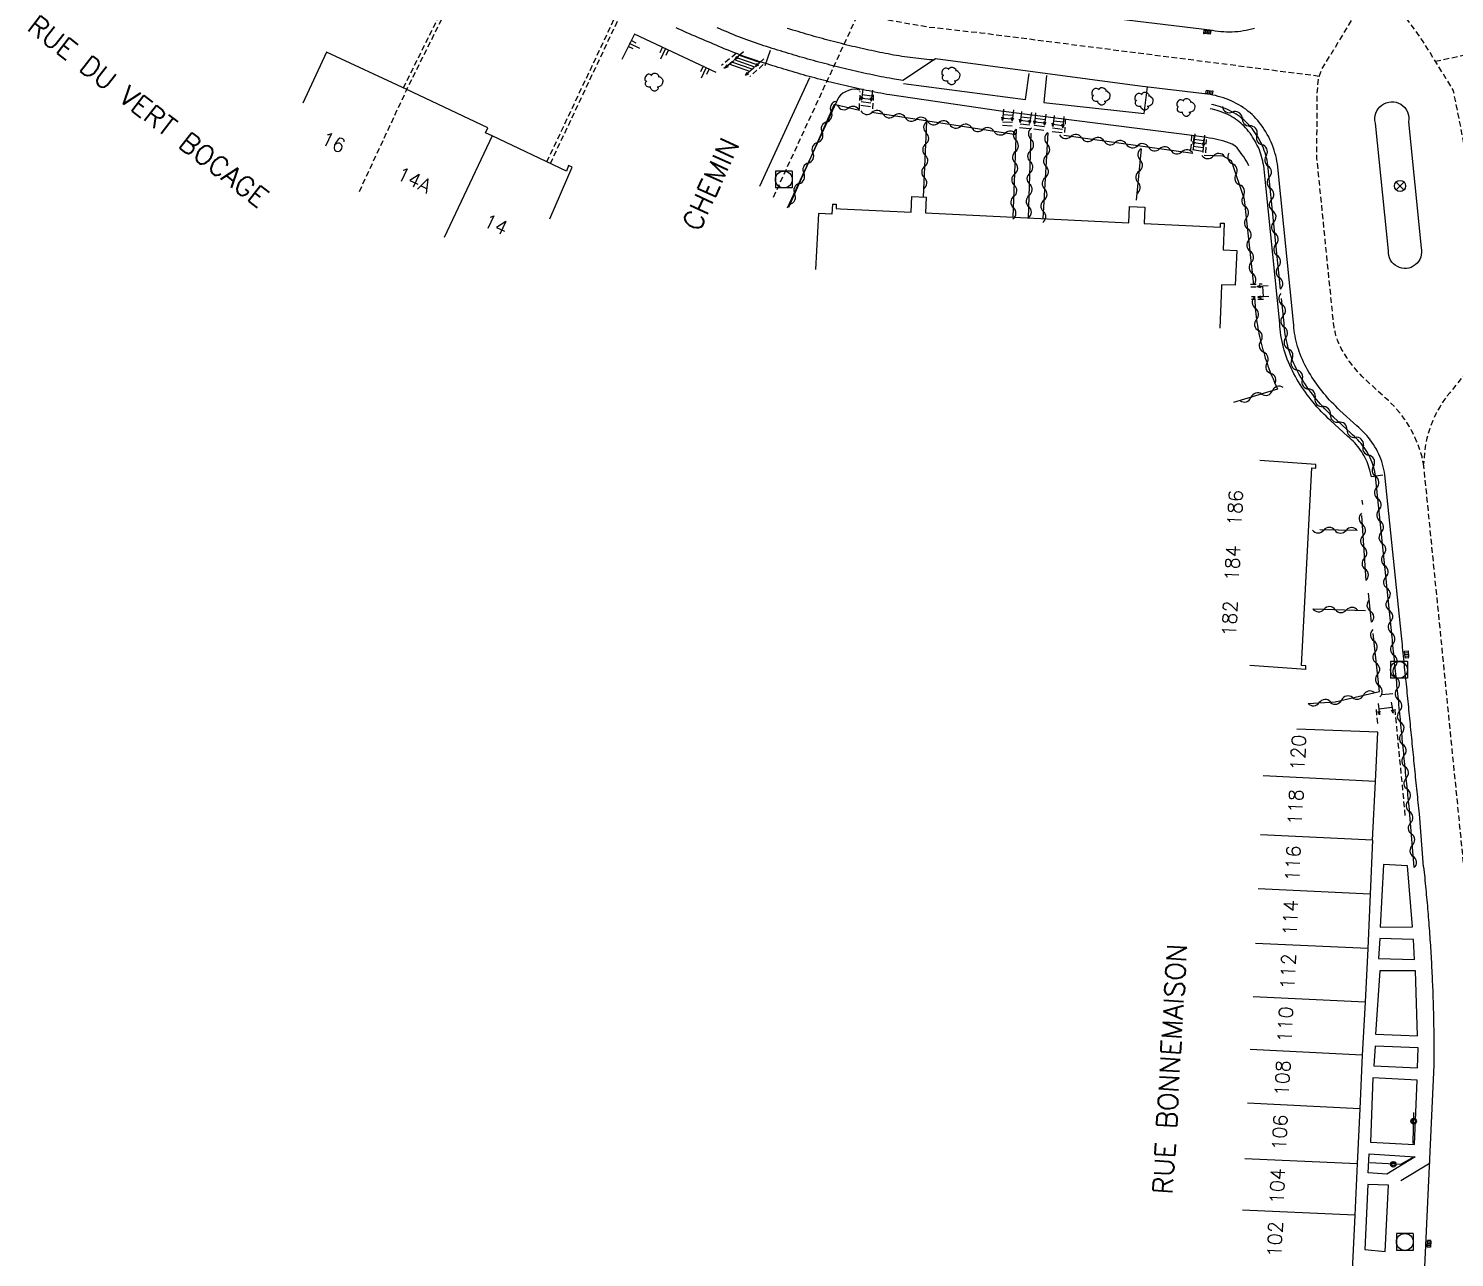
# Model space of a CAD drawing. Header units: millimetres. Extents: x 79000 to 80002, y 144000 to 145000.
# Drawn here: x 79217.6 to 79344.6, y 144561.7 to 144671.1 of the extents above; entities that cross this region are included whole.
import ezdxf
from ezdxf.enums import TextEntityAlignment as Align

# ---------------------------------------------------------------- set-up
doc = ezdxf.new("R2010")
doc.units = ezdxf.units.MM
doc.linetypes.add('DASHED', pattern=[0.75, 0.5, -0.25])
doc.layers.get('0').update_dxf_attribs({"linetype": 'CONTINUOUS'})
for name, color, linetype in [('W0001', 6, 'DASHED'), ('W0008', 7, 'CONTINUOUS'), ('W0017', 7, 'CONTINUOUS'), ('W0100', 7, 'CONTINUOUS'), ('W0105', 7, 'CONTINUOUS'), ('W0112', 1, 'DASHED'), ('W0211', 2, 'CONTINUOUS'), ('W0300', 7, 'CONTINUOUS'), ('W0310', 3, 'CONTINUOUS'), ('W0322', 7, 'CONTINUOUS'), ('W0400', 7, 'CONTINUOUS'), ('W0420', 7, 'CONTINUOUS'), ('W0469', 7, 'CONTINUOUS'), ('W0989', 7, 'CONTINUOUS'), ('W0991', 7, 'CONTINUOUS'), ('W1102', 7, 'CONTINUOUS')]:
    doc.layers.add(name, color=color, linetype=linetype)
doc.styles.get("Standard").update_dxf_attribs({"font": 'romans.shx', "width": 0.85})

# ---------------------------------------------------------------- blocks, each defined once
blk = doc.blocks.new('t105o')
for p, q in [((-0.5, 0), (0.5, 0)), ((0.5, 0), (0.2, 0.1)), ((0.5, 0), (0.2, -0.1))]:
    blk.add_line(p, q)
blk = doc.blocks.new('T420')
for p, q in [((0.75, 0.75), (-0.75, 0.75)), ((-0.75, 0.75), (-0.75, -0.75)), ((0.75, 0.75), (0.75, -0.75)), ((0.75, -0.75), (-0.75, -0.75))]:
    blk.add_line(p, q)
blk.add_ellipse((0, 0), major_axis=(-0.53, 0.53), ratio=1, start_param=3.926991, end_param=10.210176)
blk = doc.blocks.new('T400')
for p, q in [((-0.15, 0.3), (0.15, 0.3)), ((-0.15, -0.25), (-0.15, 0.3)), ((-0.15, 0.15), (0.15, 0.15)), ((-0.15, 0), (0.15, 0)), ((0.15, 0.3), (0.15, -0.25)), ((-0.15, -0.15), (0.15, -0.15)), ((-0.15, -0.25), (-0.15, -0.3)), ((-0.15, -0.3), (0.15, -0.3)), ((0.15, -0.3), (0.15, -0.25))]:
    blk.add_line(p, q)
blk = doc.blocks.new('T300')
for p, q in [((-0.8, 0.51), (-0.86, 0.34)), ((-0.86, 0.34), (-0.86, 0.17)), ((-0.86, 0.17), (-0.74, 0.06)), ((-0.69, 0.63), (-0.8, 0.51)), ((-0.8, -0.06), (-0.74, 0.06)), ((-0.74, 0.06), (-0.69, 0.11)), ((-0.57, 0.69), (-0.69, 0.63)), ((-0.46, 0.69), (-0.57, 0.69)), ((-0.29, 0.63), (-0.46, 0.69)), ((-0.29, 0.63), (-0.17, 0.74)), ((-0.23, 0.57), (-0.29, 0.63)), ((-0.17, 0.74), (-0.06, 0.8)), ((-0.06, 0.8), (0.06, 0.8)), ((0.06, 0.8), (0.23, 0.74)), ((0.23, 0.74), (0.34, 0.63)), ((0.34, 0.63), (0.4, 0.51)), ((0.46, 0.46), (0.34, 0.46)), ((0.4, 0.51), (0.4, 0.46)), ((0.57, 0.4), (0.46, 0.46)), ((0.57, 0.4), (0.69, 0.29)), ((0.69, 0.29), (0.74, 0.17)), ((0.74, 0.06), (0.69, -0.17)), ((0.74, 0.17), (0.74, 0.06)), ((-0.8, -0.17), (-0.8, -0.06)), ((-0.8, -0.23), (-0.8, -0.17)), ((-0.74, -0.34), (-0.8, -0.23)), ((-0.69, -0.4), (-0.74, -0.34)), ((-0.51, -0.46), (-0.69, -0.4)), ((-0.4, -0.46), (-0.51, -0.46)), ((-0.4, -0.46), (-0.34, -0.46)), ((-0.34, -0.46), (-0.34, -0.4)), ((-0.34, -0.51), (-0.34, -0.46)), ((-0.29, -0.63), (-0.34, -0.51)), ((-0.17, -0.74), (-0.29, -0.63)), ((-0.06, -0.8), (-0.17, -0.74)), ((0.06, -0.8), (-0.06, -0.8)), ((0.17, -0.74), (0.06, -0.8)), ((0.23, -0.69), (0.17, -0.74)), ((0.29, -0.46), (0.23, -0.46)), ((0.29, -0.63), (0.23, -0.69)), ((0.46, -0.4), (0.29, -0.46)), ((0.34, -0.51), (0.29, -0.63)), ((0.34, -0.51), (0.34, -0.46)), ((0.57, -0.34), (0.46, -0.4)), ((0.63, -0.29), (0.57, -0.34)), ((0.69, -0.17), (0.63, -0.29))]:
    blk.add_line(p, q)
blk = doc.blocks.new('t310o')
at = {"color": 0, "linetype": 'Continuous'}
for centre, start, end in [((-0.5, 0.38), 216.8699, 323.1304), ((0.5, -0.37), 36.8699, 143.1303)]:
    blk.add_arc(centre, 0.625, start, end, dxfattribs=at)
blk = doc.blocks.new('t211o')
at = {"color": 0, "linetype": 'Continuous'}
for p, q in [((-0.29, 0.5), (-0.29, 0)), ((0, 1), (0, 0)), ((0.29, 0.5), (0.29, 0))]:
    blk.add_line(p, q, dxfattribs=at)
blk = doc.blocks.new('t322o')
at = {"color": 0, "linetype": 'Continuous'}
for radius in [0.25, 0.15]:
    blk.add_circle((0, 0), radius, dxfattribs=at)
blk = doc.blocks.new('T469')
at = {"color": 0, "linetype": 'Continuous', "flags": 128}
for points in [[(-0.35, 0.35), (0.35, -0.35)], [(-0.35, -0.35), (0.35, 0.35)]]:
    blk.add_lwpolyline(points, dxfattribs=at)
at = {"color": 0, "linetype": 'Continuous'}
blk.add_circle((0, 0), 0.5, dxfattribs=at)

msp = doc.modelspace()

# ---------------------------------------------------------------- linework, layer by layer
at = {"layer": 'W0001', "flags": 128}
for points in [[(79332.55, 144666.84), (79302.42, 144670.69), (79297.67, 144671.22), (79292.64, 144672.11), (79288.87, 144673.08), (79284.94, 144674.27), (79281.65, 144675.47), (79277.13, 144677.44), (79273.36, 144679.48), (79268.93, 144682.32), (79264.32, 144685.59), (79261.35, 144687.92), (79259.1, 144689.88), (79256.87, 144691.99), (79254.14, 144694.82), (79251.93, 144697.77), (79250.84, 144699.29), (79249.49, 144701.21), (79247.09, 144705.63), (79245.5, 144708.74), (79244.31, 144711.27), (79243.29, 144713.6), (79241.87, 144717.02), (79240.58, 144720.4), (79239.5, 144723.53), (79238.72, 144726.04), (79237.77, 144729.69), (79237.1, 144734.04), (79236.6, 144737.91), (79236.29, 144741.6), (79236.31, 144748.15), (79236.83, 144755.13), (79237.74, 144759.95), (79240.23, 144768.73), (79243.23, 144776.11), (79246.73, 144783.05), (79250.17, 144788.94), (79255.44, 144795.68), (79261.07, 144800.67), (79265.38, 144803.61), (79268.8, 144805.68), (79273, 144807.93), (79278.29, 144810.45), (79283.18, 144812.42), (79286.99, 144813.67), (79289.96, 144814.49), (79293.56, 144815.35), (79296.29, 144815.88), (79300.04, 144816.46), (79303.15, 144816.83), (79310.09, 144817.55)], [(79347.16, 144651.29), (79347.56, 144646.41), (79347.56, 144646.33), (79347.55, 144646.13), (79347.55, 144645.93), (79347.54, 144645.74), (79347.53, 144645.54), (79347.51, 144645.35), (79347.49, 144645.15), (79347.47, 144644.96), (79347.45, 144644.76), (79347.42, 144644.57), (79347.39, 144644.37), (79347.35, 144644.17), (79347.31, 144643.96), (79347.27, 144643.74), (79347.23, 144643.54), (79347.19, 144643.34), (79347.14, 144643.16), (79347.1, 144642.99), (79347.05, 144642.83), (79347.01, 144642.68), (79346.96, 144642.54), (79346.91, 144642.4), (79346.86, 144642.28), (79346.81, 144642.16), (79346.74, 144642.02), (79346.67, 144641.88), (79346.6, 144641.74), (79346.52, 144641.61), (79346.44, 144641.48), (79346.35, 144641.35), (79346.26, 144641.22), (79346.17, 144641.09), (79346.07, 144640.97), (79345.97, 144640.85), (79345.87, 144640.73), (79345.65, 144640.49), (79344.34, 144638.86), (79344.18, 144638.67), (79343.95, 144638.38), (79343.72, 144638.07), (79343.51, 144637.76), (79343.31, 144637.45), (79343.12, 144637.12), (79342.94, 144636.79), (79342.78, 144636.45), (79342.63, 144636.1), (79342.49, 144635.75), (79342.36, 144635.39), (79342.25, 144635.03), (79342.14, 144634.63), (79342.06, 144634.23), (79341.98, 144633.81), (79341.93, 144633.4), (79341.85, 144632.35), (79341.71, 144632.95), (79341.61, 144633.31), (79341.49, 144633.67), (79341.37, 144634.02), (79341.23, 144634.37), (79341.08, 144634.71), (79340.91, 144635.05), (79340.74, 144635.38), (79340.55, 144635.7), (79340.35, 144636.01), (79340.15, 144636.32), (79339.93, 144636.61), (79339.71, 144636.9), (79339.47, 144637.18), (79339.22, 144637.46), (79338.97, 144637.72), (79338.71, 144637.98), (79338.43, 144638.23), (79338.25, 144638.38), (79336.81, 144639.71), (79336.64, 144639.87), (79336.5, 144640), (79336.36, 144640.14), (79336.22, 144640.28), (79336.09, 144640.42), (79335.96, 144640.57), (79335.83, 144640.71), (79335.71, 144640.86), (79335.58, 144641.01), (79335.46, 144641.17), (79335.35, 144641.32), (79335.23, 144641.49), (79335.11, 144641.65), (79335, 144641.82), (79334.89, 144641.99), (79334.79, 144642.15), (79334.69, 144642.31), (79334.6, 144642.46), (79334.52, 144642.62), (79334.44, 144642.77), (79334.37, 144642.91), (79334.3, 144643.06), (79334.24, 144643.2), (79334.19, 144643.34), (79334.13, 144643.49), (79334.09, 144643.63), (79334.04, 144643.78), (79334, 144643.93), (79333.96, 144644.08), (79333.93, 144644.23), (79333.9, 144644.39), (79333.87, 144644.54), (79333.85, 144644.69), (79333.83, 144644.85), (79333.81, 144645), (79333.79, 144645.25), (79332.35, 144659.53), (79332.36, 144665.3), (79332.5, 144666.68), (79332.77, 144667.47), (79333.07, 144667.97), (79333.61, 144668.81), (79337.74, 144675.65), (79337.11, 144682.43), (79336.63, 144687.43), (79336.05, 144693.43), (79335.67, 144697.46), (79335.42, 144700.71), (79335.17, 144704.4), (79334.96, 144707.9), (79334.77, 144711.4), (79334.52, 144716.97), (79334.32, 144723.66), (79334.22, 144730.77), (79334.22, 144732.12), (79334.14, 144739.35), (79334.64, 144745.54), (79335.19, 144754.35), (79335.61, 144758.41), (79336.41, 144765.11), (79336.92, 144769.02), (79337.56, 144773.62), (79338.19, 144777.84), (79338.87, 144781.38), (79340.12, 144787.09), (79341.61, 144793.03)], [(79347.16, 144651.29), (79345.19, 144662.18), (79344.49, 144665.62), (79341.75, 144670.03), (79338.88, 144674.05)], [(79283.95, 144656.09), (79291.49, 144672.4)], [(79342.9, 144668.18), (79356.45, 144671.11), (79360.41, 144671.6), (79365.22, 144671.94), (79372.77, 144672.12), (79380.21, 144671.97), (79487.98, 144669.99)], [(79345.48, 144596.06), (79341.85, 144632.35)]]:
    msp.add_lwpolyline(points, dxfattribs=at)
at = {"layer": 'W0008', "flags": 128}
for points in [[(79304.21, 144663.75), (79294.32, 144665.19), (79294.05, 144665.23), (79293.78, 144665.28), (79293.52, 144665.33), (79293.25, 144665.38), (79292.99, 144665.43), (79292.72, 144665.48), (79292.46, 144665.54), (79292.2, 144665.59), (79291.94, 144665.64), (79291.69, 144665.7), (79291.43, 144665.76), (79291.18, 144665.81), (79290.92, 144665.87), (79290.66, 144665.93), (79290.41, 144665.99), (79290.15, 144666.05), (79289.9, 144666.11), (79289.64, 144666.17), (79289.39, 144666.24), (79289.14, 144666.3), (79288.88, 144666.36), (79288.63, 144666.43), (79288.38, 144666.49), (79288.13, 144666.56), (79287.87, 144666.63), (79287.62, 144666.7), (79287.37, 144666.76), (79287.12, 144666.83), (79286.87, 144666.9), (79286.62, 144666.97), (79286.37, 144667.04), (79286.12, 144667.11), (79285.87, 144667.19), (79285.62, 144667.26), (79285.37, 144667.33), (79285.12, 144667.41), (79284.87, 144667.48), (79284.62, 144667.56), (79284.38, 144667.63), (79284.13, 144667.71), (79283.88, 144667.78), (79283.63, 144667.86), (79283.39, 144667.94), (79283.14, 144668.02), (79282.89, 144668.09), (79282.65, 144668.17), (79282.4, 144668.26), (79282.14, 144668.34), (79281.87, 144668.43), (79281.61, 144668.52), (79281.35, 144668.62), (79281.09, 144668.71), (79280.83, 144668.81), (79280.58, 144668.9), (79280.32, 144669), (79280.07, 144669.1), (79279.82, 144669.2), (79279.57, 144669.3), (79279.32, 144669.41), (79279.07, 144669.51), (79278.83, 144669.61), (79278.6, 144669.71), (79278.37, 144669.81), (79278.13, 144669.91), (79277.9, 144670.01), (79277.67, 144670.11, -0.000074), (79277.67, 144670.11), (79277.43, 144670.21, -0.000165), (79277.43, 144670.21), (79277.2, 144670.31), (79276.96, 144670.41), (79276.72, 144670.52), (79276.48, 144670.62), (79276.24, 144670.72), (79276, 144670.83), (79275.76, 144670.94), (79275.51, 144671.04), (79275.27, 144671.15)], [(79338.23, 144631.33), (79337.2, 144631.18), (79337.06, 144631.77), (79337.01, 144631.96), (79336.95, 144632.15), (79336.89, 144632.33), (79336.82, 144632.51), (79336.74, 144632.69), (79336.65, 144632.87), (79336.56, 144633.04), (79336.45, 144633.22), (79336.34, 144633.4), (79336.23, 144633.57), (79336.11, 144633.73), (79335.98, 144633.89), (79335.85, 144634.05), (79335.71, 144634.2), (79335.57, 144634.35), (79335.42, 144634.49), (79335.27, 144634.63), (79335.08, 144634.8), (79333.57, 144636.19, -0.000165), (79333.57, 144636.19), (79333.36, 144636.37), (79333.16, 144636.57), (79332.96, 144636.77), (79332.76, 144636.97), (79332.57, 144637.18), (79332.38, 144637.39), (79332.19, 144637.6), (79332.01, 144637.82), (79331.83, 144638.04), (79331.66, 144638.26), (79331.49, 144638.49), (79331.32, 144638.72), (79331.17, 144638.94), (79331.01, 144639.17), (79330.86, 144639.4), (79330.72, 144639.63), (79330.57, 144639.87), (79330.43, 144640.11), (79330.3, 144640.36), (79330.17, 144640.61), (79330.04, 144640.86), (79329.92, 144641.12), (79329.81, 144641.39), (79329.7, 144641.66), (79329.61, 144641.92), (79329.52, 144642.18), (79329.44, 144642.45), (79329.37, 144642.71), (79329.3, 144642.97), (79329.24, 144643.24), (79329.19, 144643.51), (79329.14, 144643.78), (79329.1, 144644.05), (79329.07, 144644.32), (79329.04, 144644.59), (79329.03, 144644.84), (79327.61, 144658.88), (79327.57, 144659.07), (79327.53, 144659.28), (79327.48, 144659.49), (79327.42, 144659.7), (79327.36, 144659.9), (79327.29, 144660.1), (79327.22, 144660.3), (79327.13, 144660.49), (79327.04, 144660.68), (79326.95, 144660.87), (79326.85, 144661.06), (79326.74, 144661.25), (79326.62, 144661.43), (79326.51, 144661.61), (79326.39, 144661.78), (79326.26, 144661.94), (79326.13, 144662.1), (79326, 144662.25), (79325.86, 144662.39), (79325.72, 144662.53), (79325.58, 144662.67), (79325.43, 144662.79), (79325.27, 144662.91), (79325.11, 144663.03), (79324.94, 144663.14), (79324.76, 144663.24), (79324.58, 144663.34), (79324.4, 144663.44), (79324.21, 144663.52), (79324.02, 144663.6), (79323.83, 144663.68), (79323.64, 144663.75), (79323.45, 144663.81), (79323.25, 144663.86), (79323.05, 144663.91), (79322.85, 144663.95)]]:
    msp.add_lwpolyline(points, format="xyb", dxfattribs=at)
for points in [[(79341.85, 144596.45), (79341.47, 144601.17), (79341.44, 144601.42), (79341.42, 144601.67), (79341.39, 144601.92), (79341.37, 144602.17), (79341.34, 144602.42), (79341.32, 144602.67), (79341.29, 144602.92), (79341.27, 144603.17), (79341.24, 144603.42), (79341.22, 144603.68), (79341.19, 144603.93), (79341.17, 144604.18), (79341.14, 144604.43), (79341.12, 144604.68), (79341.09, 144604.93), (79341.07, 144605.18), (79341.04, 144605.43), (79341.02, 144605.68), (79340.99, 144605.93), (79340.97, 144606.18), (79340.94, 144606.43), (79340.92, 144606.68), (79340.89, 144606.93), (79340.87, 144607.18), (79340.84, 144607.43), (79340.82, 144607.68), (79340.79, 144607.93), (79340.77, 144608.18), (79340.74, 144608.43), (79340.72, 144608.68), (79340.69, 144608.93), (79340.67, 144609.18), (79340.64, 144609.43), (79340.62, 144609.68), (79340.59, 144609.93), (79340.57, 144610.18), (79340.54, 144610.43), (79340.52, 144610.68), (79340.49, 144610.94), (79340.47, 144611.19), (79340.44, 144611.44), (79340.42, 144611.7), (79340.39, 144611.95), (79340.37, 144612.2), (79340.34, 144612.46), (79340.31, 144612.71), (79340.29, 144612.96), (79340.26, 144613.21), (79340.24, 144613.47), (79340.21, 144613.72), (79340.19, 144613.97), (79340.16, 144614.23), (79340.14, 144614.48), (79340.11, 144614.73), (79340.09, 144614.99), (79340.06, 144615.24), (79340.04, 144615.49), (79340.01, 144615.74), (79339.98, 144616), (79339.96, 144616.25), (79339.93, 144616.5), (79339.91, 144616.76), (79339.88, 144617.01), (79338.4, 144631.36), (79338.37, 144631.6), (79338.32, 144631.84), (79338.26, 144632.08), (79338.2, 144632.31), (79338.13, 144632.54), (79338.05, 144632.77), (79337.96, 144632.99), (79337.86, 144633.21), (79337.75, 144633.43), (79337.64, 144633.65), (79337.51, 144633.86), (79337.38, 144634.07), (79337.24, 144634.28), (79337.09, 144634.48), (79336.94, 144634.67), (79336.78, 144634.86), (79336.62, 144635.04), (79336.45, 144635.22), (79336.27, 144635.39), (79336.09, 144635.56), (79335.9, 144635.72), (79334.4, 144637.1), (79334.21, 144637.28), (79334.02, 144637.46), (79333.84, 144637.64), (79333.66, 144637.83), (79333.48, 144638.02), (79333.3, 144638.21), (79333.13, 144638.41), (79332.97, 144638.6), (79332.8, 144638.81), (79332.64, 144639.01), (79332.49, 144639.22), (79332.33, 144639.43), (79332.19, 144639.64), (79332.04, 144639.85), (79331.9, 144640.07), (79331.77, 144640.28), (79331.64, 144640.5), (79331.51, 144640.72), (79331.39, 144640.94), (79331.27, 144641.16), (79331.16, 144641.39), (79331.05, 144641.62), (79330.95, 144641.86), (79330.86, 144642.1), (79330.78, 144642.33), (79330.7, 144642.56), (79330.63, 144642.79), (79330.57, 144643.03), (79330.51, 144643.26), (79330.45, 144643.5), (79330.41, 144643.74), (79330.36, 144643.97), (79330.33, 144644.21), (79330.3, 144644.46), (79330.28, 144644.7), (79330.26, 144644.94), (79328.83, 144659.05), (79328.79, 144659.3), (79328.74, 144659.55), (79328.68, 144659.8), (79328.61, 144660.04), (79328.54, 144660.28), (79328.45, 144660.52), (79328.36, 144660.76), (79328.27, 144660.99), (79328.16, 144661.22), (79328.05, 144661.44), (79327.93, 144661.67), (79327.8, 144661.89), (79327.66, 144662.1), (79327.53, 144662.31), (79327.38, 144662.51), (79327.23, 144662.71), (79327.08, 144662.9), (79326.92, 144663.08), (79326.75, 144663.26), (79326.57, 144663.43), (79326.39, 144663.6), (79326.2, 144663.75), (79326.01, 144663.91), (79325.81, 144664.05), (79325.6, 144664.19), (79325.38, 144664.31), (79325.16, 144664.43), (79324.94, 144664.55), (79324.72, 144664.65), (79324.49, 144664.75), (79324.26, 144664.84), (79324.03, 144664.92), (79323.8, 144664.99), (79323.56, 144665.06), (79323.32, 144665.12), (79323.08, 144665.17), (79322.84, 144665.21), (79322.59, 144665.24), (79322.34, 144665.27), (79316.59, 144665.98), (79298.38, 144668.39), (79295.48, 144666.48), (79294.55, 144666.63), (79294.3, 144666.67), (79294.04, 144666.72), (79293.78, 144666.77), (79293.53, 144666.81), (79293.27, 144666.86), (79293.01, 144666.91), (79292.76, 144666.97), (79292.5, 144667.02), (79292.25, 144667.07), (79292, 144667.13), (79291.75, 144667.18), (79291.5, 144667.24), (79291.24, 144667.3), (79290.99, 144667.35), (79290.74, 144667.41), (79290.49, 144667.47), (79290.24, 144667.53), (79289.99, 144667.59), (79289.74, 144667.65), (79289.49, 144667.72), (79289.24, 144667.78), (79289, 144667.84), (79288.75, 144667.91), (79288.5, 144667.97), (79288.25, 144668.04), (79288, 144668.11), (79287.75, 144668.17), (79287.51, 144668.24), (79287.26, 144668.31), (79287.01, 144668.38), (79286.77, 144668.45), (79286.52, 144668.52), (79286.27, 144668.59), (79286.03, 144668.66), (79285.78, 144668.73), (79285.54, 144668.81), (79285.29, 144668.88), (79285.05, 144668.95), (79284.8, 144669.03), (79284.56, 144669.1), (79284.31, 144669.18), (79284.07, 144669.25), (79283.83, 144669.33), (79283.58, 144669.41), (79283.34, 144669.49), (79283.1, 144669.56), (79282.85, 144669.64), (79282.6, 144669.73), (79282.35, 144669.81), (79282.09, 144669.9), (79281.84, 144669.99), (79281.59, 144670.08), (79281.35, 144670.17), (79281.1, 144670.27), (79280.85, 144670.36), (79280.61, 144670.46), (79280.36, 144670.56), (79280.12, 144670.66), (79279.88, 144670.76), (79279.64, 144670.86), (79279.4, 144670.96), (79279.17, 144671.06), (79278.94, 144671.16)], [(79298.38, 144668.39), (79298.23, 144668.29), (79298.1, 144668.3), (79297.85, 144668.32), (79297.6, 144668.35), (79297.36, 144668.37), (79297.11, 144668.4), (79296.86, 144668.43), (79296.62, 144668.45), (79296.37, 144668.49), (79296.12, 144668.52), (79295.88, 144668.55), (79295.63, 144668.59), (79295.39, 144668.62), (79295.14, 144668.66), (79294.9, 144668.7), (79294.65, 144668.74), (79294.41, 144668.79), (79294.16, 144668.83), (79293.92, 144668.88), (79293.67, 144668.92), (79293.43, 144668.97), (79293.18, 144669.02), (79292.94, 144669.07), (79292.69, 144669.13), (79292.45, 144669.18), (79292.2, 144669.23), (79291.96, 144669.29), (79291.71, 144669.34), (79291.47, 144669.4), (79291.22, 144669.46), (79290.98, 144669.51), (79290.74, 144669.57), (79290.49, 144669.63), (79290.25, 144669.69), (79290.01, 144669.75), (79289.76, 144669.81), (79289.52, 144669.88), (79289.28, 144669.94), (79289.03, 144670), (79288.79, 144670.07), (79288.55, 144670.13), (79288.31, 144670.2), (79288.07, 144670.26), (79287.82, 144670.33), (79287.58, 144670.4), (79287.34, 144670.47), (79287.1, 144670.54), (79286.86, 144670.61), (79286.62, 144670.68), (79286.38, 144670.75), (79286.14, 144670.82), (79285.9, 144670.89), (79285.66, 144670.96), (79285.42, 144671.04), (79285.18, 144671.11)], [(79311.98, 144672.3), (79323.04, 144670.94), (79323.29, 144670.9), (79323.54, 144670.86), (79323.79, 144670.83), (79324.05, 144670.82), (79324.3, 144670.8), (79324.55, 144670.8), (79324.8, 144670.81), (79325.05, 144670.82), (79325.3, 144670.84), (79325.55, 144670.87), (79325.8, 144670.91), (79326.04, 144670.96), (79326.29, 144671.01), (79326.54, 144671.07), (79326.79, 144671.14)], [(79283.21, 144667.82), (79283.68, 144669.16)], [(79282.74, 144657.07), (79287.18, 144666.75)], [(79295.52, 144666.2), (79306.4, 144664.79), (79306.71, 144667.1)], [(79308.26, 144666.92), (79308.02, 144664.51), (79316.96, 144663.53), (79317.25, 144665.9)], [(79291.65, 144665.6), (79291.4, 144665.68), (79291.14, 144665.7), (79290.89, 144665.66), (79290.62, 144665.58), (79290.37, 144665.47), (79290.14, 144665.33), (79289.92, 144665.16), (79289.73, 144664.96), (79285.16, 144655.1)], [(79326.28, 144658.88), (79326.18, 144659.08), (79326.07, 144659.28), (79325.95, 144659.47), (79325.83, 144659.67), (79325.7, 144659.85), (79325.55, 144660.07), (79325.39, 144660.28), (79325.23, 144660.48), (79325.03, 144660.66), (79324.8, 144660.79), (79324.57, 144660.9), (79324.32, 144660.98), (79324.07, 144661.06), (79323.82, 144661.13), (79323.56, 144661.2), (79323.3, 144661.25), (79323.04, 144661.3), (79322.78, 144661.34), (79322.52, 144661.38), (79321.25, 144661.57), (79304.21, 144663.74)], [(79336.45, 144628.73), (79336.39, 144629.11)], [(79338.13, 144611.79), (79339.11, 144611.89)], [(79341.85, 144596.45), (79341.95, 144595.48), (79341.97, 144595.23), (79342, 144594.98), (79342.02, 144594.73), (79342.05, 144594.48), (79342.07, 144594.23), (79342.09, 144593.98), (79342.12, 144593.73), (79342.14, 144593.48), (79342.16, 144593.23), (79342.18, 144592.98), (79342.2, 144592.73), (79342.22, 144592.48), (79342.24, 144592.23), (79342.26, 144591.98), (79342.28, 144591.73), (79342.3, 144591.48), (79342.32, 144591.23), (79342.34, 144590.98), (79342.36, 144590.73), (79342.38, 144590.48), (79342.39, 144590.23), (79342.41, 144589.98), (79342.43, 144589.73), (79342.45, 144589.48), (79342.46, 144589.23), (79342.48, 144588.98), (79342.49, 144588.73), (79342.51, 144588.48), (79342.52, 144588.23), (79342.54, 144587.98), (79342.55, 144587.73), (79342.56, 144587.48), (79342.58, 144587.23), (79342.59, 144586.98), (79342.6, 144586.73), (79342.61, 144586.48), (79342.62, 144586.23), (79342.64, 144585.98), (79342.65, 144585.73), (79342.66, 144585.48), (79342.67, 144585.24), (79342.68, 144584.99), (79342.68, 144584.74), (79342.69, 144584.5), (79342.7, 144584.25), (79342.71, 144584), (79342.71, 144583.75), (79342.72, 144583.51), (79342.73, 144583.26), (79342.73, 144583.01), (79342.74, 144582.76), (79342.74, 144582.52), (79342.74, 144582.27), (79342.75, 144582.02), (79342.75, 144581.78), (79342.75, 144581.53), (79342.76, 144581.28), (79342.76, 144581.03), (79342.76, 144580.79), (79342.76, 144580.54), (79342.76, 144580.29), (79342.76, 144580.04), (79342.76, 144579.8), (79342.76, 144579.55), (79342.75, 144579.3), (79342.75, 144579.06), (79342.75, 144578.81), (79341.66, 144555.06)], [(79339.83, 144568.53), (79342.43, 144570.09)]]:
    msp.add_lwpolyline(points, dxfattribs=at)
msp.add_lwpolyline([(79340.51, 144662.8), (79341.62, 144651.57, -1.175203), (79338.73, 144651.3), (79337.56, 144662.68, -1.246484)], format="xyb", close=True, dxfattribs=at)
at = {"layer": 'W0017', "flags": 128}
for points in [[(79338.27, 144596.66), (79337.97, 144591.09), (79340.85, 144591.1), (79340.41, 144596.55)], [(79337.96, 144590.07), (79337.84, 144588.3), (79341.05, 144588.2), (79340.94, 144589.99)], [(79337.94, 144587.2), (79337.56, 144581.55), (79341.29, 144581.4), (79341.12, 144587.19)], [(79337.52, 144580.49), (79337.42, 144578.73), (79341.31, 144578.57), (79341.35, 144580.33)], [(79337.34, 144577.68), (79337.13, 144571.93), (79341.05, 144571.74), (79341.27, 144577.47)], [(79337, 144570.9), (79341.11, 144570.64), (79338.58, 144569.08), (79336.92, 144569.2)], [(79336.88, 144568.18), (79336.6, 144562.38), (79338.41, 144562.22), (79338.72, 144568.12)]]:
    msp.add_lwpolyline(points, close=True, dxfattribs=at)
at = {"layer": 'W0100', "flags": 128}
for points in [[(79264.04, 144654.16), (79266.03, 144658.75), (79265.7, 144658.89), (79265.51, 144658.41), (79258.89, 144661.53), (79258.31, 144661.8), (79258.52, 144662.26), (79251.29, 144665.66), (79244.14, 144668.99), (79242.03, 144664.46)], [(79282.72, 144668.06), (79280.91, 144668.69)], [(79281.85, 144667.28), (79280, 144667.92)], [(79282.06, 144667.48), (79280.24, 144668.11)], [(79282.28, 144667.67), (79280.47, 144668.3)], [(79282.5, 144667.87), (79280.7, 144668.49)], [(79291.8, 144664.9), (79292.67, 144664.8)], [(79291.84, 144665.22), (79292.71, 144665.11)], [(79291.72, 144664.27), (79292.59, 144664.16)], [(79291.76, 144664.59), (79292.63, 144664.48)], [(79305.21, 144662.4), (79304.34, 144662.45)], [(79305.23, 144662.72), (79304.35, 144662.77)], [(79305.25, 144663.04), (79304.37, 144663.09)], [(79305.27, 144663.36), (79304.39, 144663.41)], [(79306.74, 144662.17), (79305.87, 144662.27)], [(79306.77, 144662.48), (79305.91, 144662.59)], [(79306.81, 144662.8), (79305.95, 144662.9)], [(79306.85, 144663.12), (79305.98, 144663.22)], [(79308.08, 144662.34), (79307.18, 144662.45)], [(79308.12, 144662.66), (79307.21, 144662.77)], [(79308.15, 144662.98), (79307.25, 144663.08)], [(79309.7, 144662.12), (79308.81, 144662.22)], [(79309.73, 144662.44), (79308.84, 144662.54)], [(79309.77, 144662.76), (79308.88, 144662.86)], [(79308.04, 144662.03), (79307.14, 144662.13)], [(79309.66, 144661.8), (79308.77, 144661.91)], [(79322.3, 144661.1), (79321.42, 144661.23)], [(79322.16, 144660.16), (79321.28, 144660.29)], [(79322.21, 144660.47), (79321.33, 144660.6)], [(79322.26, 144660.79), (79321.37, 144660.92)], [(79289.2, 144655.47), (79289.54, 144655.47), (79289.53, 144655.06), (79289.92, 144655.05), (79296.22, 144654.75), (79296.27, 144656.14), (79297.54, 144656.09), (79297.49, 144654.69), (79315.61, 144653.8), (79315.67, 144655.25), (79317.03, 144655.19), (79316.96, 144653.73), (79323.76, 144653.4), (79323.76, 144653.78), (79324.1, 144653.78)], [(79289.2, 144655.47), (79289.15, 144654.58), (79287.95, 144654.64), (79287.7, 144649.65)], [(79324.1, 144653.78), (79324, 144651.38), (79325.2, 144651.33), (79325.07, 144648.24), (79323.86, 144648.29), (79323.82, 144647.36), (79323.69, 144644.42)], [(79327.51, 144648.16), (79327.57, 144647.21)], [(79331.36, 144614.04), (79331.36, 144614.34), (79330.98, 144614.37), (79331.88, 144631.97), (79332.24, 144631.95), (79332.25, 144632.27), (79327.27, 144632.63)], [(79331.36, 144614.04), (79326.38, 144614.39)], [(79339.05, 144610.63), (79337.86, 144610.49)], [(79337.31, 144598.82), (79337.56, 144604.06), (79337.78, 144608.44), (79330.55, 144608.7)], [(79337.31, 144598.82), (79337.08, 144594.03), (79336.87, 144589.19), (79336.64, 144584.42), (79336.39, 144579.68), (79336.16, 144574.91), (79335.92, 144570.01), (79335.72, 144565.44), (79335.49, 144560.51), (79335.26, 144555.7)]]:
    msp.add_lwpolyline(points, dxfattribs=at)
at = {"layer": 'W0112', "flags": 128}
for points in [[(79247.07, 144656.59), (79251.29, 144665.66), (79257.94, 144679.04), (79254.98, 144680.56)], [(79250.99, 144665.81), (79257.48, 144678.89), (79254.83, 144680.25)], [(79263.77, 144659.23), (79270.15, 144672.75)], [(79264.08, 144659.08), (79270.46, 144672.6)], [(79280.62, 144668.88), (79279.31, 144667.8)], [(79280.84, 144668.61), (79279.53, 144667.53)], [(79282.8, 144668.14), (79281.62, 144667.09)], [(79283.04, 144667.88), (79281.85, 144666.83)], [(79291.6, 144663.93), (79291.67, 144665.5)], [(79292.8, 144663.94), (79292.88, 144665.35)], [(79309.91, 144661.83), (79309.96, 144663.03)], [(79321.13, 144660.31), (79321.22, 144661.56)], [(79321.35, 144660.29), (79321.43, 144661.55)], [(79322.23, 144660.05), (79322.28, 144661.23)], [(79322.45, 144660.04), (79322.5, 144661.22)], [(79326.44, 144648.33), (79327.47, 144648.36)], [(79326.45, 144648.09), (79327.48, 144648.12)], [(79327.6, 144647.21), (79326.52, 144647.22)], [(79327.59, 144646.97), (79326.52, 144646.98)], [(79337.61, 144610.46), (79337.74, 144609.22)], [(79340.22, 144601.03), (79339.29, 144610.65)]]:
    msp.add_lwpolyline(points, dxfattribs=at)
at = {"layer": 'W0211', "flags": 128}
msp.add_lwpolyline([(79278.85, 144667.18), (79271.57, 144670.6), (79270.43, 144668.33)], dxfattribs=at)
at = {"layer": 'W0310', "flags": 128}
for points in [[(79291.61, 144663.8), (79289.35, 144664.32), (79285.29, 144655.17)], [(79305.57, 144661.64), (79292.71, 144663.63)], [(79329.11, 144647.89), (79327.99, 144658.93), (79327.96, 144659.14), (79327.91, 144659.37), (79327.86, 144659.59), (79327.8, 144659.81), (79327.73, 144660.02), (79327.66, 144660.23), (79327.58, 144660.44), (79327.49, 144660.65), (79327.4, 144660.85), (79327.3, 144661.05), (79327.19, 144661.25), (79327.08, 144661.45), (79326.95, 144661.65), (79326.83, 144661.83), (79326.7, 144662.01), (79326.57, 144662.19), (79326.43, 144662.35), (79326.29, 144662.51), (79326.14, 144662.67), (79325.99, 144662.82), (79325.84, 144662.96), (79325.67, 144663.1), (79325.51, 144663.23), (79325.33, 144663.35), (79325.15, 144663.47), (79324.96, 144663.58), (79324.77, 144663.69), (79324.57, 144663.79), (79324.37, 144663.88), (79324.17, 144663.97), (79323.97, 144664.05), (79323.77, 144664.12), (79323.56, 144664.18), (79323.35, 144664.24), (79323.14, 144664.29), (79322.97, 144664.33)], [(79297.59, 144662.81), (79297.29, 144656.09)], [(79305.57, 144662.14), (79305.28, 144654.3)], [(79306.65, 144654.24), (79306.91, 144661.78)], [(79308.38, 144661.81), (79307.95, 144654.17)], [(79321.31, 144659.98), (79309.8, 144661.58)], [(79316.69, 144660.39), (79316.26, 144655.81)], [(79326.72, 144648.28), (79325.91, 144655.86), (79324.74, 144659.31), (79324, 144659.72), (79322.3, 144659.78)], [(79326.8, 144647.19), (79326.81, 144646.94), (79326.82, 144646.69), (79326.84, 144646.43), (79326.86, 144646.18), (79326.88, 144645.93), (79326.91, 144645.68), (79326.94, 144645.43), (79326.97, 144645.18), (79327.01, 144644.93), (79327.05, 144644.68), (79327.09, 144644.43), (79327.14, 144644.19), (79327.18, 144643.94), (79327.24, 144643.69), (79327.29, 144643.44), (79327.35, 144643.2), (79327.41, 144642.96), (79327.47, 144642.72), (79327.54, 144642.48), (79327.61, 144642.24), (79327.68, 144642), (79327.75, 144641.76), (79327.83, 144641.53), (79327.91, 144641.29), (79327.99, 144641.06), (79328.07, 144640.82), (79328.16, 144640.59), (79328.25, 144640.36), (79328.34, 144640.13), (79328.44, 144639.9), (79328.54, 144639.67), (79328.64, 144639.44), (79328.74, 144639.21), (79328.84, 144638.99), (79324.91, 144637.79)], [(79336.72, 144621.95), (79336.34, 144627.74)], [(79335.94, 144626.41), (79332.62, 144626.45)], [(79337.21, 144618.23), (79336.95, 144620.83)], [(79331.98, 144619.42), (79336.67, 144619.27)], [(79331.56, 144611), (79333.96, 144611.16), (79337.91, 144612.07), (79337.36, 144617.23)]]:
    msp.add_lwpolyline(points, dxfattribs=at)
msp.add_lwpolyline([(79341.01, 144596.39), (79340.63, 144601.1), (79340.6, 144601.34), (79340.58, 144601.59), (79340.55, 144601.84), (79340.53, 144602.09), (79340.5, 144602.34), (79340.48, 144602.59), (79340.45, 144602.84), (79340.43, 144603.09), (79340.4, 144603.34), (79340.38, 144603.59), (79340.35, 144603.84), (79340.33, 144604.09), (79340.3, 144604.34), (79340.28, 144604.59), (79340.25, 144604.84), (79340.23, 144605.09), (79340.2, 144605.34), (79340.18, 144605.59), (79340.15, 144605.84), (79340.13, 144606.09), (79340.1, 144606.34), (79340.08, 144606.59), (79340.05, 144606.84), (79340.03, 144607.09), (79340, 144607.34), (79339.98, 144607.59), (79339.95, 144607.84), (79339.93, 144608.09), (79339.9, 144608.34), (79339.88, 144608.59), (79339.85, 144608.84), (79339.83, 144609.09), (79339.8, 144609.34), (79339.78, 144609.59), (79339.75, 144609.84), (79339.73, 144610.09), (79339.7, 144610.35), (79339.68, 144610.6), (79339.65, 144610.85), (79339.63, 144611.11), (79339.6, 144611.36), (79339.58, 144611.61), (79339.55, 144611.86), (79339.53, 144612.12), (79339.5, 144612.37), (79339.47, 144612.62), (79339.45, 144612.88), (79339.42, 144613.13), (79339.4, 144613.38), (79339.37, 144613.64), (79339.35, 144613.89), (79339.32, 144614.14), (79339.3, 144614.39), (79339.27, 144614.65), (79339.25, 144614.9), (79339.22, 144615.15), (79339.2, 144615.41), (79339.17, 144615.66), (79339.14, 144615.91), (79339.12, 144616.17), (79339.09, 144616.42), (79339.07, 144616.67), (79339.04, 144616.92), (79337.57, 144631.25), (79337.53, 144631.45), (79337.49, 144631.66), (79337.44, 144631.87), (79337.39, 144632.07), (79337.33, 144632.27), (79337.26, 144632.47), (79337.18, 144632.66), (79337.09, 144632.86), (79337, 144633.05), (79336.9, 144633.23), (79336.79, 144633.43), (79336.67, 144633.61), (79336.55, 144633.79), (79336.42, 144633.97), (79336.29, 144634.14), (79336.15, 144634.31), (79336, 144634.47), (79335.85, 144634.63), (79335.69, 144634.78), (79335.53, 144634.93), (79335.34, 144635.09), (79333.83, 144636.48, -0.000165), (79333.83, 144636.48), (79333.63, 144636.66), (79333.43, 144636.85), (79333.24, 144637.05), (79333.04, 144637.24), (79332.86, 144637.44), (79332.67, 144637.65), (79332.49, 144637.86), (79332.31, 144638.07), (79332.14, 144638.28), (79331.97, 144638.5), (79331.8, 144638.72), (79331.64, 144638.95), (79331.49, 144639.16), (79331.34, 144639.39), (79331.19, 144639.61), (79331.05, 144639.84), (79330.91, 144640.07), (79330.78, 144640.3), (79330.64, 144640.54), (79330.52, 144640.78), (79330.4, 144641.03), (79330.28, 144641.28), (79330.17, 144641.54), (79330.07, 144641.8), (79329.98, 144642.05), (79329.9, 144642.3), (79329.82, 144642.55), (79329.75, 144642.81), (79329.69, 144643.07), (79329.63, 144643.32), (79329.58, 144643.58), (79329.53, 144643.84), (79329.49, 144644.1), (79329.46, 144644.36), (79329.43, 144644.63), (79329.42, 144644.87), (79329.2, 144647.05)], format="xyb", dxfattribs=at)
at = {"layer": 'W0322', "flags": 128}
for points in [[(79340.93, 144571.81), (79340.97, 144574.57)], [(79340.96, 144570.62), (79339.78, 144569.94), (79337.07, 144570.09)]]:
    msp.add_lwpolyline(points, dxfattribs=at)
at = {"layer": 'W1102', "flags": 128}
for points in [[(79258.89, 144661.53), (79254.63, 144652.48)], [(79337.56, 144604.06), (79327.57, 144604.57)], [(79337.31, 144598.82), (79327.33, 144599.3)], [(79337.08, 144594.03), (79327.1, 144594.51)], [(79336.87, 144589.19), (79326.88, 144589.62)], [(79336.64, 144584.42), (79326.66, 144584.89)], [(79336.39, 144579.68), (79326.41, 144580.18)], [(79336.16, 144574.91), (79326.17, 144575.4)], [(79335.92, 144570.01), (79325.93, 144570.45)], [(79335.72, 144565.44), (79325.73, 144565.9)]]:
    msp.add_lwpolyline(points, dxfattribs=at)

# ---------------------------------------------------------------- block references
at = {"layer": 'W0105'}
for p, rotation in [((79280.91, 144668.69), 220.1548939219756), ((79280.03, 144667.91), 220.1548939219756), ((79281.83, 144667.28), 221.1173955126704), ((79282.72, 144668.06), 221.1173955126704), ((79291.84, 144665.22), 263.6086002589723), ((79292.71, 144665.11), 261.7359393545064), ((79304.39, 144663.41), 266.4793911989103), ((79305.27, 144663.36), 262.0174477156114), ((79305.98, 144663.22), 263.0687163462804), ((79306.85, 144663.12), 259.4843390651056), ((79307.25, 144663.08), 264.9303910306484), ((79308.15, 144662.98), 262.7648719316224), ((79308.88, 144662.86), 263.8838033657897), ((79309.77, 144662.76), 265.5724928408133), ((79321.42, 144661.23), 263.3124539344406), ((79322.3, 144661.1), 264.6033312984416), ((79327.51, 144648.16), 182.9498559790036), ((79327.57, 144647.21), 182.4753042409889), ((79337.86, 144610.49), 276.6479021332187), ((79339.05, 144610.63), 279.1781214766839)]:
    msp.add_blockref('t105o', p, dxfattribs=dict(at, rotation=rotation))
at = {"layer": 'W0211'}
for p, rotation in [((79271.14, 144669.76), 243.489563450686), ((79274.33, 144669.3), 154.8027023940793), ((79277.95, 144667.6), 154.8027023940793)]:
    msp.add_blockref('t211o', p, dxfattribs=dict(at, rotation=rotation))
at = {"layer": 'W0300'}
for p in [(79299.81, 144666.87), (79273.35, 144666.33), (79313.17, 144665.06), (79317, 144664.62), (79320.72, 144664.07)]:
    msp.add_blockref('T300', p, dxfattribs=at)
at = {"layer": 'W0310'}
for p, rotation in [((79289.08, 144663.7), 246.0967909424399), ((79290.64, 144664.02), 167.0723264561016), ((79292.72, 144663.63), 171.2029105361705), ((79294.7, 144663.33), 171.2029105361705), ((79324.81, 144663.66), 151.0205617301211), ((79288.27, 144661.87), 246.0967909424399), ((79296.68, 144663.02), 171.2029105361705), ((79297.54, 144661.81), 267.4334550264605), ((79298.65, 144662.71), 171.2029105361705), ((79300.63, 144662.41), 171.2029105361705), ((79302.6, 144662.1), 171.2029105361705), ((79306.89, 144661.23), 88.0554899240835), ((79326.37, 144662.43), 131.2692548711497), ((79287.45, 144660.04), 246.0967909424399), ((79304.58, 144661.8), 171.2029105361705), ((79305.53, 144661.14), 267.8835291622759), ((79308.32, 144660.82), 266.7803144627888), ((79310.42, 144661.49), 172.1010572756601), ((79312.4, 144661.22), 172.1010572756601), ((79314.38, 144660.94), 172.1010572756601), ((79316.36, 144660.67), 172.1010572756601), ((79327.45, 144660.75), 114.6433375908137), ((79297.46, 144659.81), 267.4334550264605), ((79305.46, 144659.15), 267.8835291622759), ((79306.82, 144659.23), 88.0554899240835), ((79308.21, 144658.82), 266.7803144627888), ((79316.6, 144659.4), 264.6094922837941), ((79318.34, 144660.39), 172.1010572756601), ((79320.32, 144660.12), 172.1010572756601), ((79323.11, 144659.75), 177.8604178441302), ((79324.83, 144659.06), 108.6344418947209), ((79328, 144658.84), 95.7731358165731), ((79286.64, 144658.21), 246.0967909424399), ((79297.37, 144657.82), 267.4334550264605), ((79316.41, 144657.4), 264.6094922837941), ((79285.83, 144656.38), 246.0967909424399), ((79305.39, 144657.15), 267.8835291622759), ((79306.76, 144657.24), 88.0554899240835), ((79308.09, 144656.82), 266.7803144627888), ((79325.47, 144657.17), 108.6344418947209), ((79328.21, 144656.85), 95.7731358165731), ((79305.31, 144655.15), 267.8835291622759), ((79306.69, 144655.24), 88.0554899240835), ((79325.97, 144655.24), 96.1506008475057), ((79328.41, 144654.86), 95.7731358165731), ((79307.98, 144654.82), 266.7803144627888), ((79326.19, 144653.25), 96.1506008475057), ((79328.61, 144652.87), 95.7731358165731), ((79326.4, 144651.27), 96.1506008475057), ((79328.81, 144650.88), 95.7731358165731), ((79326.62, 144649.28), 96.1506008475057), ((79329.01, 144648.89), 95.7731358165731), ((79326.86, 144646.19), 274.5537437150444), ((79329.25, 144646.51), 95.77313581678146), ((79327.13, 144644.21), 280.4188922506301), ((79329.44, 144644.52), 95.59586690367644), ((79327.6, 144642.27), 285.9696022245291), ((79329.82, 144642.56), 105.5268972771214), ((79328.24, 144640.38), 291.1827208934567), ((79330.56, 144640.7), 117.5086271145318), ((79328.38, 144638.85), 196.9967613064413), ((79331.61, 144639), 124.8879125878411), ((79326.47, 144638.26), 196.9967613064413), ((79332.86, 144637.44), 133.1484562192258), ((79334.29, 144636.05), 137.3960257584394), ((79335.77, 144634.7), 135.7650593588383), ((79336.96, 144633.11), 118.1879136801044), ((79337.57, 144631.22), 95.88492049418588), ((79337.77, 144629.23), 95.88492049418588), ((79336.39, 144626.94), 93.76214936259967), ((79337.98, 144627.24), 95.88492049418588), ((79332.95, 144626.44), 179.4308687139725), ((79334.94, 144626.42), 179.4308687139725), ((79336.52, 144624.94), 93.76214936259967), ((79338.18, 144625.25), 95.88492049418588), ((79338.39, 144623.26), 95.88492049418588), ((79336.65, 144622.95), 93.76214936259967), ((79338.59, 144621.27), 95.88492049418588), ((79332.98, 144619.39), 358.156274041587), ((79334.98, 144619.32), 358.156274041587), ((79337.11, 144619.23), 95.70659642090907), ((79338.8, 144619.28), 95.88492049418588), ((79339, 144617.29), 95.88492049418588), ((79337.43, 144616.58), 96.08452911648773), ((79337.64, 144614.59), 96.08452911648773), ((79339.21, 144615.3), 95.74257551559565), ((79339.41, 144613.31), 95.7344434481218), ((79337.86, 144612.6), 96.08452911648773), ((79334.54, 144611.3), 12.88576159961405), ((79336.49, 144611.74), 12.88576159961405), ((79339.61, 144611.32), 95.72631138135344), ((79332.56, 144611.07), 3.933364670348703), ((79339.81, 144609.33), 95.7190687570267), ((79340, 144607.34), 95.71296970711492), ((79340.2, 144605.35), 95.70763303907505), ((79340.4, 144603.36), 95.70153398245483), ((79340.6, 144601.37), 95.69543493852383), ((79340.77, 144599.38), 94.67510708519823), ((79340.93, 144597.38), 94.67510708519823)]:
    msp.add_blockref('t310o', p, dxfattribs=dict(at, rotation=rotation))
at = {"layer": 'W0322'}
for p, rotation in [((79340.96, 144573.81), 89.13992735692202), ((79339.15, 144569.97), 176.6848001850357)]:
    msp.add_blockref('t322o', p, dxfattribs=dict(at, rotation=rotation))
at = {"layer": 'W0400'}
for p, rotation in [((79322.56, 144670.78), 263.0158756884868), ((79322.57, 144670.78), 263.0158756892217), ((79322.78, 144665.41), 82.25428419602568), ((79340.34, 144615.38), 5.742575517675723), ((79342.32, 144562.89), 177.3058867680366)]:
    msp.add_blockref('T400', p, dxfattribs=dict(at, rotation=rotation))
at = {"layer": 'W0420'}
for p in [(79284.87, 144657.66), (79339.65, 144614), (79340.18, 144563.06)]:
    msp.add_blockref('T420', p, dxfattribs=at)
at = {"layer": 'W0469'}
msp.add_blockref('T469', (79339.75, 144657.08), dxfattribs=at)

# ---------------------------------------------------------------- texts
at = {"layer": 'W0989'}
for s, rotation, p in [('RUE DU VERT BOCAGE', 322.343, (79228.26, 144663.72)), ('CHEMIN', 65.5109, (79278.35, 144657.25)), ('RUE BONNEMAISON', 86.6945, (79319.25, 144578.46))]:
    msp.add_text(s, height=1.75, rotation=rotation, dxfattribs=at).set_placement(p, align=Align.MIDDLE)
at = {"layer": 'W0991'}
for s, rotation, p in [('16', 335.0179, (79244.76, 144660.98)), ('14A', 334.7888, (79251.93, 144657.62)), ('14', 334.7917, (79259.22, 144653.64)), ('182  184  186', 87.2034, (79324.82, 144623.49)), ('120', 87.0958, (79330.68, 144606.61)), ('118', 87.3097, (79330.44, 144601.77)), ('116', 87.2449, (79330.21, 144596.76)), ('114', 87.5012, (79329.98, 144591.92)), ('112', 87.2568, (79329.77, 144587.14)), ('110', 86.9822, (79329.53, 144582.42)), ('108', 87.146, (79329.28, 144577.64)), ('106', 87.2048, (79329.04, 144572.8)), ('104', 87.4948, (79328.82, 144568.03)), ('102', 87.3458, (79328.61, 144563.3))]:
    msp.add_text(s, height=1.25, rotation=rotation, dxfattribs=at).set_placement(p, align=Align.MIDDLE)

doc.saveas('drawing.dxf')
